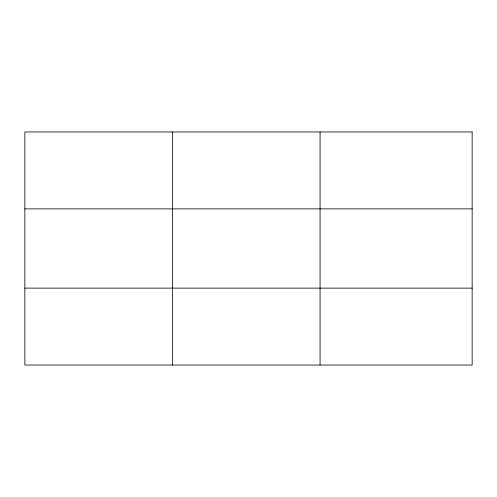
<?xml version="1.0" encoding="UTF-8"?>
<svg xmlns="http://www.w3.org/2000/svg" width="497" height="497" viewBox="0 0 497 497"><rect width="100%" height="100%" fill="white"/><g stroke="black" fill="none" stroke-linecap="round" stroke-linejoin="round"><path stroke-width="0.75" d="M172.459 131.96L172.459 365.04M320.068 131.96L320.068 365.04M24.85 208.877L472.15 208.877M24.85 288.123L472.15 288.123M472.15 131.96L472.15 365.04L24.85 365.04L24.85 131.96L472.15 131.96"/></g></svg>
